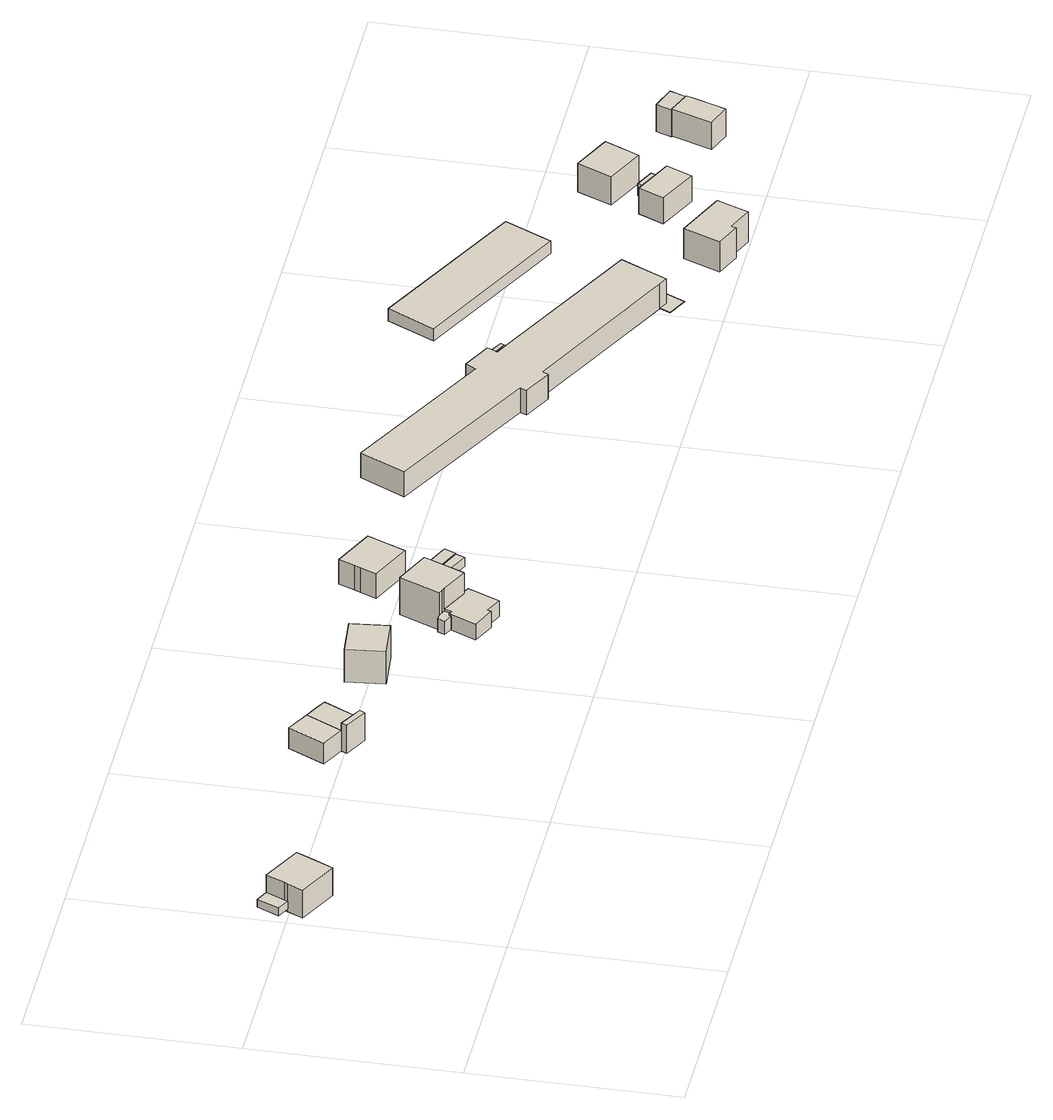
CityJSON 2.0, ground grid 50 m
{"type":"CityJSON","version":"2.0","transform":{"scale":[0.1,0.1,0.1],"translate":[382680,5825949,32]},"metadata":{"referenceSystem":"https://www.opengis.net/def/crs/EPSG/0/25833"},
"CityObjects":{
"building1":{"type":"Building","attributes":{"Gemeindeschluessel":"11000012","BezugspunktDach":"2200","function":"31001_2463","measuredHeight":2.09,"storeysAboveGround":1},"address":[{"country":"Germany","locality":"Berlin","thoroughfareNumber":"57 (1)","thoroughfareName":"Sendener Weg"}],"geometry":[{"type":"Solid","lod":"1","boundaries":[[[[0,1,2,3]],[[4,5,6,7]],[[4,7,3,2]],[[5,4,2,1]],[[6,5,1,0]],[[7,6,0,3]]]]}]},
"building2":{"type":"Building","attributes":{"Gemeindeschluessel":"11000012","BezugspunktDach":"2200","function":"31001_1010","measuredHeight":10.49,"storeysAboveGround":1},"address":[{"country":"Germany","locality":"Berlin","thoroughfareNumber":"57","thoroughfareName":"Sendener Weg"}],"geometry":[{"type":"Solid","lod":"1","boundaries":[[[[8,9,10,11,12,13,14]],[[15,16,17,18,19,20,21]],[[15,21,14,13]],[[16,15,13,12]],[[17,16,12,11]],[[18,17,11,10]],[[19,18,10,9]],[[20,19,9,8]],[[21,20,8,14]]]]}]},
"building3":{"type":"Building","attributes":{"Gemeindeschluessel":"11000012","BezugspunktDach":"2200","function":"31001_1010","measuredHeight":7.8,"storeysAboveGround":1},"address":[{"country":"Germany","locality":"Berlin","thoroughfareNumber":"44A","thoroughfareName":"Sendener Weg"}],"geometry":[{"type":"Solid","lod":"1","boundaries":[[[[22,23,24,25,26]],[[27,28,29,30,31]],[[27,31,26,25]],[[28,27,25,24]],[[29,28,24,23]],[[30,29,23,22]],[[31,30,22,26]]]]}]},
"building4":{"type":"Building","attributes":{"Gemeindeschluessel":"11000012","BezugspunktDach":"2200","function":"51009_1610","measuredHeight":7.47,"storeysAboveGround":0},"address":[{"country":"Germany","locality":"Berlin"}],"geometry":[{"type":"Solid","lod":"1","boundaries":[[[[32,33,34,35]],[[30,36,37,38]],[[30,38,35,34]],[[36,30,34,33]],[[37,36,33,32]],[[38,37,32,35]]]]}]},
"building5":{"type":"Building","attributes":{"Gemeindeschluessel":"11000012","BezugspunktDach":"2200","function":"31001_1010","measuredHeight":7.88,"storeysAboveGround":1},"address":[{"country":"Germany","locality":"Berlin","thoroughfareNumber":"44","thoroughfareName":"Sendener Weg"}],"geometry":[{"type":"Solid","lod":"1","boundaries":[[[[39,40,41,42,23,22]],[[43,44,45,46,47,48]],[[43,48,22,23]],[[44,43,23,42]],[[45,44,42,41]],[[46,45,41,40]],[[47,46,40,39]],[[48,47,39,22]]]]}]},
"building6":{"type":"Building","attributes":{"Gemeindeschluessel":"11000012","BezugspunktDach":"2200","function":"31001_1010","measuredHeight":8.67,"storeysAboveGround":1},"address":[{"country":"Germany","locality":"Berlin","thoroughfareNumber":"42","thoroughfareName":"Sendener Weg"}],"geometry":[{"type":"Solid","lod":"1","boundaries":[[[[49,50,51,52]],[[53,54,55,56]],[[53,56,52,51]],[[54,53,51,50]],[[55,54,50,49]],[[56,55,49,52]]]]}]},
"building7":{"type":"Building","attributes":{"Gemeindeschluessel":"11000012","BezugspunktDach":"2200","function":"51009_1610","measuredHeight":3.57,"storeysAboveGround":0},"address":[{"country":"Germany","locality":"Berlin"}],"geometry":[{"type":"Solid","lod":"1","boundaries":[[[[57,58,59,60,61,62,63,64]],[[65,66,67,68,69,70,71,72]],[[65,72,64,63]],[[66,65,63,62]],[[67,66,62,61]],[[68,67,61,60]],[[69,68,60,59]],[[70,69,59,58]],[[71,70,58,57]],[[72,71,57,64]]]]}]},
"building8":{"type":"Building","attributes":{"Gemeindeschluessel":"11000012","function":"31001_1010"},"address":[{"country":"Germany","locality":"Berlin","thoroughfareNumber":"43, 43A","thoroughfareName":"Sendener Weg"}],"children":["building8-1","building8-2"]},
"building8-1":{"type":"BuildingPart","attributes":{"BezugspunktDach":"2200","measuredHeight":11.59,"storeysAboveGround":2},"parents":["building8"],"geometry":[{"type":"MultiSurface","lod":"1","boundaries":[[[73,74,75,76,77,78,79]],[[80,81,82,83,84,85,86]],[[80,86,79,78]],[[81,80,78,77]],[[82,81,77,76]],[[87,88,89,90,83,82,76,75]],[[91,87,92,75,74]],[[84,83,90,93]],[[85,84,74,73]],[[86,85,73,79]],[[90,89,88,87]],[[93,90,92,87,91]]]}]},
"building8-2":{"type":"BuildingPart","attributes":{"BezugspunktDach":"2200","measuredHeight":4.19,"storeysAboveGround":2},"parents":["building8"],"geometry":[{"type":"Solid","lod":"1","boundaries":[[[[94,95,96,97,88,87,91,98,99,100,101]],[[102,103,104,93,90,89,105,106,107,108,109]],[[102,109,101,100]],[[103,102,100,99]],[[104,103,99,98]],[[93,104,98,91]],[[105,89,88,97]],[[106,105,97,96]],[[107,106,96,95]],[[108,107,95,94]],[[109,108,94,101]],[[90,93,91,87]],[[89,90,87,88]]]]}]},
"building9":{"type":"Building","attributes":{"Gemeindeschluessel":"11000012","BezugspunktDach":"2200","function":"31001_1010","measuredHeight":9.61,"storeysAboveGround":2},"address":[{"country":"Germany","locality":"Berlin","thoroughfareNumber":"41","thoroughfareName":"Sendener Weg"}],"geometry":[{"type":"Solid","lod":"1","boundaries":[[[[110,111,112,113,114,115,116,117,118]],[[119,120,121,122,123,124,125,126,127]],[[119,127,118,117]],[[120,119,117,116]],[[121,120,116,115]],[[122,121,115,114]],[[123,122,114,113]],[[124,123,113,112]],[[125,124,112,111]],[[126,125,111,110]],[[127,126,110,118]]]]}]},
"building10":{"type":"Building","attributes":{"Gemeindeschluessel":"11000012","BezugspunktDach":"2200","function":"51009_1610","measuredHeight":2.36,"storeysAboveGround":0},"address":[{"country":"Germany","locality":"Berlin"}],"geometry":[{"type":"Solid","lod":"1","boundaries":[[[[128,129,130,131]],[[132,133,134,135]],[[132,135,131,130]],[[133,132,130,129]],[[134,133,129,128]],[[135,134,128,131]]]]}]},
"building11":{"type":"Building","attributes":{"Gemeindeschluessel":"11000012","BezugspunktDach":"2200","function":"31001_2463","measuredHeight":2.83,"storeysAboveGround":1},"address":[{"country":"Germany","locality":"Berlin","thoroughfareNumber":"43 (1)","thoroughfareName":"Sendener Weg"}],"geometry":[{"type":"Solid","lod":"1","boundaries":[[[[136,137,138,139,140]],[[141,142,143,144,145]],[[141,145,140,139]],[[142,141,139,138]],[[143,142,138,137]],[[144,143,137,136]],[[145,144,136,140]]]]}]},
"building12":{"type":"Building","attributes":{"Gemeindeschluessel":"11000012","function":"31001_3065"},"address":[{"country":"Germany","locality":"Berlin","thoroughfareNumber":"81","thoroughfareName":"Werdohler Weg"}],"children":["building12-1","building12-2"]},
"building12-1":{"type":"BuildingPart","attributes":{"BezugspunktDach":"2200","measuredHeight":6.69,"storeysAboveGround":2},"parents":["building12"],"geometry":[{"type":"MultiSurface","lod":"1","boundaries":[[[146,147,148,149,150,151,152,153,154,155,156,157,158,159,160,161]],[[162,163,164,165,166,167,168,169,170,171,172,173,174,175,176,177]],[[162,177,161,160]],[[163,162,160,159]],[[164,163,159,158]],[[165,164,158,157]],[[166,165,157,156]],[[167,166,156,155],[166,167,178,179]],[[180,178,155,154]],[[167,181,167,168]],[[169,168,154,153]],[[170,169,153,152]],[[171,170,152,151]],[[172,171,151,150]],[[173,172,150,149]],[[174,173,149,148]],[[175,174,148,147]],[[176,175,147,146]],[[177,176,146,161]],[[178,167,166,179]],[[168,167,181,178,180]]]}]},
"building12-2":{"type":"BuildingPart","attributes":{"BezugspunktDach":"2200","measuredHeight":5.29,"storeysAboveGround":2},"parents":["building12"],"geometry":[{"type":"Solid","lod":"1","boundaries":[[[[180,182,179,178]],[[166,183,168,167]],[[183,166,179,182]],[[168,183,182,180]],[[167,178,179,166]],[[168,180,178,167]]]]}]},
"building13":{"type":"Building","attributes":{"Gemeindeschluessel":"11000012","BezugspunktDach":"2200","function":"51009_1610","measuredHeight":5.29,"storeysAboveGround":0},"address":[{"country":"Germany","locality":"Berlin"}],"geometry":[{"type":"Solid","lod":"1","boundaries":[[[[182,184,185,179]],[[165,186,183,166]],[[165,166,179,185]],[[186,165,185,184]],[[183,186,184,182]],[[166,183,182,179]]]]}]},
"building14":{"type":"Building","attributes":{"Gemeindeschluessel":"11000012","BezugspunktDach":"2200","function":"51009_1610","measuredHeight":0.137,"storeysAboveGround":0},"address":[{"country":"Germany","locality":"Berlin"}],"geometry":[{"type":"Solid","lod":"1","boundaries":[[[[187,188,189,190,191,192]],[[193,194,195,196,197,198]],[[193,198,192,191]],[[194,193,191,190]],[[195,194,190,189]],[[196,195,189,188]],[[197,196,188,187]],[[198,197,187,192]]]]}]},
"building15":{"type":"Building","attributes":{"Gemeindeschluessel":"11000012","BezugspunktDach":"2200","function":"31001_3060","measuredHeight":3.32,"storeysAboveGround":1},"address":[{"country":"Germany","locality":"Berlin","thoroughfareNumber":"75","thoroughfareName":"Werdohler Weg"}],"geometry":[{"type":"Solid","lod":"1","boundaries":[[[[199,200,201,202]],[[203,204,205,206]],[[203,206,202,201]],[[204,203,201,200]],[[205,204,200,199]],[[206,205,199,202]]]]}]},
"building16":{"type":"Building","attributes":{"Gemeindeschluessel":"11000012","BezugspunktDach":"2200","function":"31001_1010","measuredHeight":8.14,"storeysAboveGround":2},"address":[{"country":"Germany","locality":"Berlin","thoroughfareNumber":"40","thoroughfareName":"Borkener Weg"}],"geometry":[{"type":"Solid","lod":"1","boundaries":[[[[207,208,209,210,211,212,213]],[[214,215,216,217,218,219,220]],[[214,220,213,212]],[[215,214,212,211]],[[216,215,211,210]],[[217,216,210,209]],[[218,217,209,208]],[[219,218,208,207]],[[220,219,207,213]]]]}]},
"building17":{"type":"Building","attributes":{"Gemeindeschluessel":"11000012","BezugspunktDach":"2200","function":"51009_1610","measuredHeight":3,"storeysAboveGround":0},"address":[{"country":"Germany","locality":"Berlin"}],"geometry":[{"type":"Solid","lod":"1","boundaries":[[[[221,222,223,224]],[[225,226,227,228]],[[225,228,224,223]],[[226,225,223,222]],[[227,226,222,221]],[[228,227,221,224]]]]}]},
"building18":{"type":"Building","attributes":{"Gemeindeschluessel":"11000012","BezugspunktDach":"2200","function":"31001_1010","measuredHeight":8.91,"storeysAboveGround":1},"address":[{"country":"Germany","locality":"Berlin","thoroughfareNumber":"38","thoroughfareName":"Borkener Weg"}],"geometry":[{"type":"Solid","lod":"1","boundaries":[[[[229,230,231,232,233]],[[234,235,236,237,238]],[[234,238,233,232]],[[235,234,232,231]],[[236,235,231,230]],[[237,236,230,229]],[[238,237,229,233]]]]}]},
"building19":{"type":"Building","attributes":{"Gemeindeschluessel":"11000012","BezugspunktDach":"2200","function":"31001_2463","measuredHeight":3.24,"storeysAboveGround":1},"address":[{"country":"Germany","locality":"Berlin","thoroughfareNumber":"38 (1)","thoroughfareName":"Borkener Weg"}],"geometry":[{"type":"Solid","lod":"1","boundaries":[[[[239,240,241,242]],[[243,244,245,246]],[[243,246,242,241]],[[244,243,241,240]],[[245,244,240,239]],[[246,245,239,242]]]]}]},
"building20":{"type":"Building","attributes":{"Gemeindeschluessel":"11000012","BezugspunktDach":"2200","function":"31001_1010","measuredHeight":9.9,"storeysAboveGround":2},"address":[{"country":"Germany","locality":"Berlin","thoroughfareNumber":"36","thoroughfareName":"Borkener Weg"}],"geometry":[{"type":"Solid","lod":"1","boundaries":[[[[247,248,249,250,251]],[[252,253,254,255,256]],[[252,256,251,250]],[[253,252,250,249]],[[254,253,249,248]],[[255,254,248,247]],[[256,255,247,251]]]]}]},
"building21":{"type":"Building","attributes":{"Gemeindeschluessel":"11000012","BezugspunktDach":"2200","function":"31001_1010","measuredHeight":7.43,"storeysAboveGround":2},"address":[{"country":"Germany","locality":"Berlin","thoroughfareNumber":"69B","thoroughfareName":"Werdohler Weg"}],"geometry":[{"type":"Solid","lod":"1","boundaries":[[[[257,258,259,260,261,262]],[[263,264,265,266,267,268]],[[263,268,262,261]],[[264,263,261,260]],[[265,264,260,259]],[[266,265,259,258]],[[267,266,258,257]],[[268,267,257,262]]]]}]},
"building22":{"type":"Building","attributes":{"Gemeindeschluessel":"11000012","BezugspunktDach":"2200","function":"31001_2463","measuredHeight":7.61,"storeysAboveGround":1},"address":[{"country":"Germany","locality":"Berlin","thoroughfareNumber":"69B (1)","thoroughfareName":"Werdohler Weg"}],"geometry":[{"type":"Solid","lod":"1","boundaries":[[[[269,270,271,272,273]],[[274,275,276,277,278]],[[274,278,273,272]],[[275,274,272,271]],[[276,275,271,270]],[[277,276,270,269]],[[278,277,269,273]]]]}]}
},
"vertices":[
[36,503,40],[62,557,40],[31,571,40],[6,518,40],[31,571,19],[62,557,19],[36,503,19],[6,518,19],
[117,418,87],[139,463,87],[161,508,87],[62,557,87],[40,511,87],[36,503,87],[18,466,87],[36,503,12],[40,511,12],[62,557,12],[161,508,12],[139,463,12],[117,418,12],[18,466,12],
[673,507,70],[718,594,70],[690,609,70],[661,624,70],[616,536,70],[661,624,15],[690,609,15],[718,594,15],[673,507,15],[616,536,15],
[723,464,90],[730,477,90],[673,507,90],[666,493,90],[730,477,15],[723,464,15],[666,493,15],
[701,492,70],[730,477,70],[775,565,70],[747,580,70],[718,594,14],[747,580,14],[775,565,14],[730,477,14],[701,492,14],[673,507,14],
[957,461,97],[1059,471,97],[1049,564,97],[947,554,97],[1049,564,10],[1059,471,10],[957,461,10],[947,554,10],
[1195,361,45],[1197,366,45],[1206,362,45],[1213,380,45],[1205,383,45],[1194,388,45],[1181,388,45],[1173,371,45],[1181,388,9],[1194,388,9],[1205,383,9],[1213,380,9],[1206,362,9],[1197,366,9],[1195,361,9],[1173,371,9],
[1205,383,105],[1213,380,105],[1282,348,105],[1284,352,105],[1325,447,105],[1237,485,105],[1194,388,105],[1237,485,5],[1325,447,5],[1284,352,5],[1282,348,5],[1213,380,5],[1205,383,5],[1194,388,5],[1282,348,50],[1284,352,50],[1284,352,8],[1282,348,8],[1213,380,50],[1282,348,18],[1213,380,8],
[1223,275,50],[1227,284,50],[1268,266,50],[1302,343,50],[1206,362,50],[1197,366,50],[1195,361,50],[1167,300,50],[1195,361,8],[1197,366,8],[1206,362,8],[1302,343,8],[1268,266,8],[1227,284,8],[1223,275,8],[1167,300,8],
[1384,502,76],[1404,548,76],[1424,594,76],[1347,628,76],[1323,639,76],[1321,640,76],[1305,600,76],[1298,586,76],[1281,547,76],[1298,586,10],[1305,600,10],[1321,640,10],[1323,639,10],[1347,628,10],[1424,594,10],[1404,548,10],[1384,502,10],[1281,547,10],
[1446,379,32],[1455,401,32],[1397,426,32],[1388,405,32],[1397,426,8],[1455,401,8],[1446,379,8],[1388,405,8],
[1455,401,34],[1467,429,34],[1438,442,34],[1409,454,34],[1397,426,34],[1409,454,9],[1438,442,9],[1467,429,9],[1455,401,9],[1397,426,9],
[2052,372,81],[2045,356,81],[2116,322,81],[2123,335,81],[2511,147,81],[2533,136,81],[2557,185,81],[2588,248,81],[2224,428,81],[2180,449,81],[2187,463,81],[2192,474,81],[2120,509,81],[2106,484,81],[1734,671,81],[1678,561,81],[1734,671,14],[2106,484,14],[2120,509,14],[2192,474,14],[2187,463,14],[2180,449,14],[2224,428,14],[2588,248,14],[2557,185,14],[2533,136,14],[2511,147,14],[2123,335,14],[2116,322,14],[2045,356,14],[2052,372,14],[1678,561,14],[2180,449,67],[2187,463,67],[2224,428,67],[2180,449,41],
[2230,443,67],[2230,443,14],
[2235,452,67],[2192,474,67],[2235,452,14],
[2546,97,16],[2582,171,16],[2557,185,16],[2533,136,16],[2511,147,16],[2498,120,16],[2511,147,15],[2533,136,15],[2557,185,15],[2582,171,15],[2546,97,15],[2498,120,15],
[2679,426,46],[2735,539,46],[2350,729,46],[2292,615,46],[2350,729,13],[2735,539,13],[2679,426,13],[2292,615,13],
[2740,18,94],[2745,30,94],[2808,4,94],[2828,55,94],[2838,80,94],[2716,132,94],[2679,44,94],[2716,132,13],[2838,80,13],[2828,55,13],[2808,4,13],[2745,30,13],[2740,18,13],[2679,44,13],
[2837,50,47],[2847,77,47],[2838,80,47],[2828,55,47],[2838,80,17],[2847,77,17],[2837,50,17],[2828,55,17],
[2936,157,84],[2950,188,84],[2964,219,84],[2866,263,84],[2838,203,84],[2866,263,15],[2964,219,15],[2950,188,15],[2936,157,15],[2838,203,15],
[2970,232,47],[2982,258,47],[2936,279,47],[2925,253,47],[2936,279,15],[2982,258,15],[2970,232,15],[2925,253,15],
[2987,287,88],[3006,328,88],[3025,370,88],[2929,414,88],[2892,331,88],[2929,414,12],[3025,370,12],[3006,328,12],[2987,287,12],[2892,331,12],
[3212,134,81],[3220,156,81],[3240,213,81],[3246,230,81],[3190,252,81],[3155,155,81],[3190,252,7],[3246,230,7],[3240,213,7],[3220,156,7],[3212,134,7],[3155,155,7],
[3246,230,78],[3254,250,78],[3261,270,78],[3204,290,78],[3190,252,78],[3204,290,5],[3261,270,5],[3254,250,5],[3246,230,5],[3190,252,5]
]}
